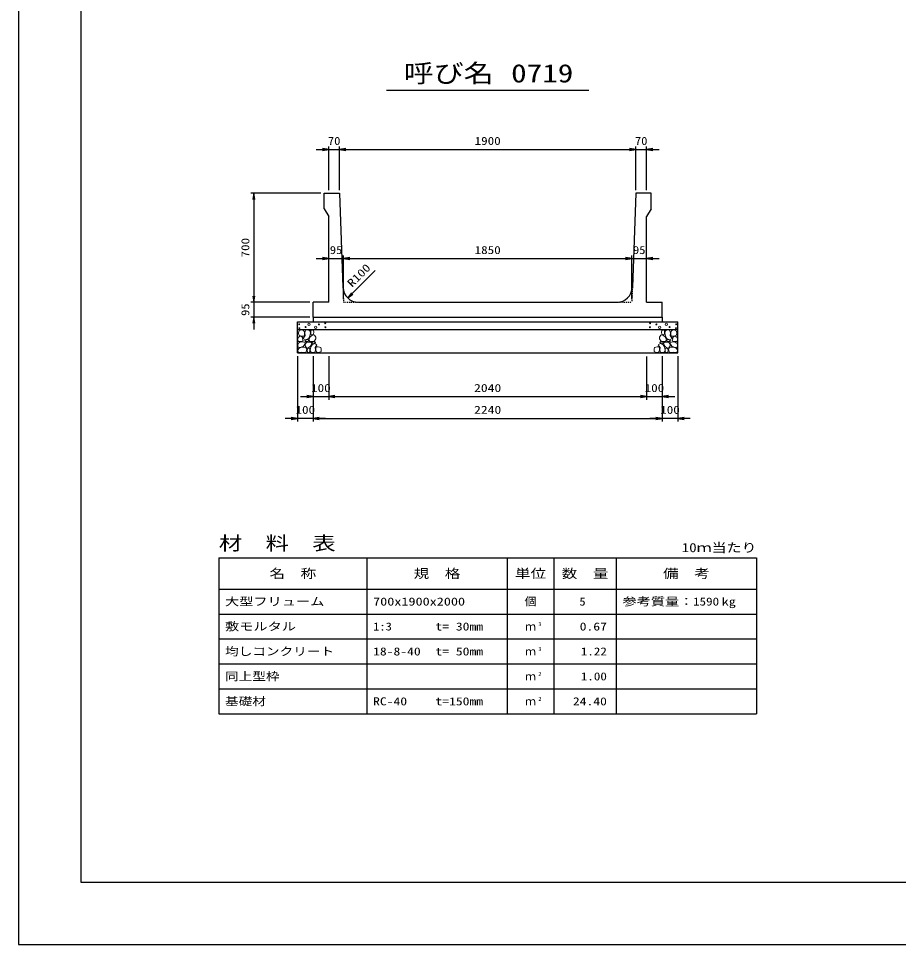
# Model space of a CAD drawing. Units: millimetres at full size. Extents: x 0 to 16820, y 0 to 11880.
# Drawn here: x 0 to 5646, y 0 to 5940 of the extents above; entities that cross this region are included whole.
import ezdxf
from ezdxf.enums import TextEntityAlignment as Align

# ---------------------------------------------------------------- set-up
doc = ezdxf.new("R2010")
doc.units = ezdxf.units.MM
doc.linetypes.add('DASHED_SPACED', pattern=[12, 6, -6])
for name, color, linetype, lineweight in [('0_2', 7, 'Continuous', 25), ('D-DCR-HCHn', 4, 'Continuous', 9), ('D-MTR-FRAM', 7, 'Continuous', 25), ('D-MTR-LINE', 7, 'Continuous', 25), ('D-STR-DIM', 7, 'Continuous', 25), ('D-STR-STRn', 1, 'Continuous', 25), ('D-TTL', 2, 'Continuous', 25), ('D-TTL-TXT', 7, 'Continuous', 25)]:
    doc.layers.add(name, color=color, linetype=linetype, lineweight=lineweight)
doc.layers.add('D-MTR', color=7, linetype='Continuous')
doc.layers.add('D-MTR-TXT', color=7, linetype='Continuous')
doc.styles.add('ＭＳ ゴシック', font='')
doc.styles.get('ＭＳ ゴシック').set_extended_font_data('MS Gothic')

# ---------------------------------------------------------------- blocks, each defined once
blk = doc.blocks.new('open_arrow')
at = {"color": 0, "linetype": 'Continuous', "lineweight": -2}
blk.add_lwpolyline([(7.5, 1.25), (0, 0), (7.5, -1.25)], dxfattribs=at)

msp = doc.modelspace()

# ---------------------------------------------------------------- linework, layer by layer
at = {"layer": '0_2'}
for p, q in [((1890, 3774.775), (1890, 3494.775)), ((1990, 3774.775), (1990, 3494.775)), ((1990, 3774.775), (1990, 3494.775)), ((4030, 3772.275), (4030, 3494.775)), ((1810, 3514.775), (2070, 3514.775)), ((1990, 3514.775), (4030, 3514.775))]:
    msp.add_line(p, q, dxfattribs=at)
at = {"layer": 'D-DCR-HCHn'}
for points in [[(1828.399, 3938.471), (1812.796, 3941.938), (1798.928, 3935.003), (1797.194, 3919.401), (1800.661, 3907.266), (1817.997, 3902.065), (1830.132, 3902.065), (1835.333, 3910.733), (1835.333, 3929.803)], [(1842.267, 3940.204), (1837.067, 3924.602), (1838.8, 3907.266), (1826.665, 3888.196), (1842.267, 3879.529), (1859.603, 3888.196), (1870.005, 3902.065), (1873.472, 3924.602), (1870.005, 3936.737), (1859.603, 3941.938)], [(1875.206, 3936.737), (1875.206, 3915.934), (1883.874, 3910.733), (1892.542, 3915.934), (1894.275, 3928.069), (1892.542, 3938.471), (1880.407, 3941.938)], [(4144.794, 3936.737), (4144.794, 3915.934), (4136.126, 3910.733), (4127.458, 3915.934), (4125.725, 3928.069), (4127.458, 3938.471), (4139.593, 3941.938)], [(4177.733, 3940.204), (4182.933, 3924.602), (4181.2, 3907.266), (4193.335, 3888.196), (4177.733, 3879.529), (4160.397, 3888.196), (4149.995, 3902.065), (4146.528, 3924.602), (4149.995, 3936.737), (4160.397, 3941.938)], [(4191.601, 3938.471), (4207.204, 3941.938), (4221.072, 3935.003), (4222.806, 3919.401), (4219.339, 3907.266), (4202.003, 3902.065), (4189.868, 3902.065), (4184.667, 3910.733), (4184.667, 3929.803)], [(1795.46, 3895.131), (1790.26, 3879.529), (1797.194, 3869.127), (1814.53, 3867.393), (1826.366, 3872.475), (1821.464, 3884.729), (1824.932, 3891.664), (1817.997, 3898.598), (1807.596, 3902.065)], [(1828.366, 3837.532), (1841.208, 3856.794), (1839.603, 3861.609), (1821.946, 3866.425), (1805.894, 3864.82), (1794.658, 3855.189), (1793.052, 3843.952), (1794.658, 3832.716), (1807.499, 3829.506)], [(1845.735, 3879.529), (1837.067, 3872.594), (1840.534, 3867.393), (1852.669, 3867.393), (1857.87, 3869.127), (1861.337, 3876.061), (1856.136, 3881.262)], [(1873.311, 3837.532), (1881.337, 3856.794), (1874.916, 3864.82), (1855.654, 3864.82), (1847.628, 3861.609), (1839.603, 3850.373), (1839.603, 3840.742), (1847.628, 3827.901), (1857.259, 3826.295)], [(1871.739, 3898.598), (1863.071, 3877.795), (1870.005, 3869.127), (1890.808, 3869.127), (1899.476, 3872.594), (1908.144, 3884.729), (1908.144, 3895.131), (1899.476, 3909), (1889.074, 3910.733)], [(1897.389, 3855.189), (1905.415, 3861.609), (1902.204, 3866.425), (1890.968, 3866.425), (1886.153, 3864.82), (1882.942, 3858.399), (1887.758, 3853.583)], [(4148.261, 3898.598), (4156.929, 3877.795), (4149.995, 3869.127), (4129.192, 3869.127), (4120.524, 3872.594), (4111.856, 3884.729), (4111.856, 3895.131), (4120.524, 3909), (4130.926, 3910.733)], [(4122.611, 3855.189), (4114.585, 3861.609), (4117.796, 3866.425), (4129.032, 3866.425), (4133.847, 3864.82), (4137.058, 3858.399), (4132.242, 3853.583)], [(4146.689, 3837.532), (4138.663, 3856.794), (4145.084, 3864.82), (4164.346, 3864.82), (4172.372, 3861.609), (4180.397, 3850.373), (4180.397, 3840.742), (4172.372, 3827.901), (4162.741, 3826.295)], [(4174.265, 3879.529), (4182.933, 3872.594), (4179.466, 3867.393), (4167.331, 3867.393), (4162.13, 3869.127), (4158.663, 3876.061), (4163.864, 3881.262)], [(4191.634, 3837.532), (4178.792, 3856.794), (4180.397, 3861.609), (4198.054, 3866.425), (4214.106, 3864.82), (4225.342, 3855.189), (4226.948, 3843.952), (4225.342, 3832.716), (4212.501, 3829.506)], [(4224.54, 3895.131), (4229.74, 3879.529), (4222.806, 3869.127), (4205.47, 3867.393), (4193.634, 3872.475), (4198.536, 3884.729), (4195.068, 3891.664), (4202.003, 3898.598), (4212.404, 3902.065)], [(1834.787, 3797.402), (1846.023, 3802.218), (1849.234, 3818.27), (1842.813, 3829.506), (1831.577, 3832.716), (1817.13, 3831.111), (1801.078, 3824.69), (1793.052, 3815.059), (1793.052, 3803.823), (1797.868, 3797.402), (1817.13, 3799.007)], [(1870.101, 3802.218), (1870.101, 3821.48), (1862.075, 3826.295), (1854.049, 3821.48), (1852.444, 3810.244), (1854.049, 3800.613), (1865.285, 3797.402)], [(1900.599, 3799.007), (1905.415, 3813.454), (1903.81, 3829.506), (1915.046, 3847.163), (1900.599, 3855.189), (1884.548, 3847.163), (1874.916, 3834.321), (1871.706, 3813.454), (1874.916, 3802.218), (1884.548, 3797.402)], [(1913.441, 3800.613), (1927.887, 3797.402), (1940.729, 3803.823), (1942.334, 3818.27), (1939.124, 3829.506), (1923.072, 3834.321), (1911.836, 3834.321), (1907.02, 3826.295), (1907.02, 3808.638)], [(4106.559, 3800.613), (4092.113, 3797.402), (4079.271, 3803.823), (4077.666, 3818.27), (4080.876, 3829.506), (4096.928, 3834.321), (4108.164, 3834.321), (4112.98, 3826.295), (4112.98, 3808.638)], [(4119.401, 3799.007), (4114.585, 3813.454), (4116.19, 3829.506), (4104.954, 3847.163), (4119.401, 3855.189), (4135.452, 3847.163), (4145.084, 3834.321), (4148.294, 3813.454), (4145.084, 3802.218), (4135.452, 3797.402)], [(4149.899, 3802.218), (4149.899, 3821.48), (4157.925, 3826.295), (4165.951, 3821.48), (4167.556, 3810.244), (4165.951, 3800.613), (4154.715, 3797.402)], [(4185.213, 3797.402), (4173.977, 3802.218), (4170.766, 3818.27), (4177.187, 3829.506), (4188.423, 3832.716), (4202.87, 3831.111), (4218.922, 3824.69), (4226.948, 3815.059), (4226.948, 3803.823), (4222.132, 3797.402), (4202.87, 3799.007)]]:
    msp.add_lwpolyline(points, close=True, dxfattribs=at)
for centre, radius in [((1800.727, 3978.73), 3), ((1863.336, 3978.73), 7.5), ((1927.708, 3977.939), 3), ((1968.131, 3984.781), 3), ((4051.869, 3984.781), 3), ((4092.292, 3977.939), 3), ((4156.664, 3978.73), 7.5), ((4219.273, 3978.73), 3), ((1801.869, 3953.685), 3), ((1842.292, 3960.527), 3), ((1906.664, 3959.736), 7.5), ((1969.273, 3959.736), 3), ((4050.727, 3959.736), 3), ((4113.336, 3959.736), 7.5), ((4177.708, 3960.527), 3), ((4218.131, 3953.685), 3)]:
    msp.add_circle(centre, radius, dxfattribs=at)
at = {"layer": 'D-MTR-FRAM'}
for p, q in [((1285, 2479.775), (4735, 2479.775)), ((1285, 2479.775), (1285, 1479.775)), ((4735, 2479.775), (4735, 1479.775)), ((1285, 1479.775), (4735, 1479.775))]:
    msp.add_line(p, q, dxfattribs=at)
at = {"layer": 'D-MTR-LINE'}
for p, q in [((2235, 2479.775), (2235, 1479.775)), ((3135, 2479.775), (3135, 1479.775)), ((3435, 2479.775), (3435, 1479.775)), ((3835, 2479.775), (3835, 1479.775)), ((1285, 2279.775), (4735, 2279.775)), ((1285, 2119.775), (4735, 2119.775)), ((1285, 1959.775), (4735, 1959.775)), ((1285, 1799.775), (4735, 1799.775)), ((1285, 1639.775), (4735, 1639.775))]:
    msp.add_line(p, q, dxfattribs=at)
at = {"layer": 'D-STR-DIM'}
for p, q in [((1990, 4839.775), (1990, 5119.775)), ((2060, 4839.775), (2060, 5119.775)), ((2060, 4839.775), (2060, 5119.775)), ((3960, 4839.775), (3960, 5119.775)), ((3960, 4839.775), (3960, 5119.775)), ((4030, 4839.775), (4030, 5119.775)), ((1910, 5099.775), (2140, 5099.775)), ((2060, 5099.775), (3960, 5099.775)), ((3880, 5099.775), (4110, 5099.775)), ((1940, 4819.775), (1490, 4819.775)), ((1510, 4819.775), (1510, 4119.775)), ((1910, 4399.775), (2165, 4399.775)), ((2085, 4139.775), (2085, 4419.775)), ((2085, 4139.775), (2085, 4419.775)), ((2085, 4399.775), (3935, 4399.775)), ((3855, 4399.775), (4110, 4399.775)), ((3935, 4139.775), (3935, 4419.775)), ((3935, 4139.775), (3935, 4419.775)), ((2112.055, 4147.814), (2288.832, 4324.59)), ((1510, 4199.775), (1510, 3944.775)), ((1870, 4119.775), (1490, 4119.775)), ((1870, 4119.775), (1490, 4119.775)), ((1870, 4024.775), (1490, 4024.775)), ((1790, 3774.775), (1790, 3354.775)), ((1890, 3774.775), (1890, 3354.775)), ((1890, 3774.775), (1890, 3354.775)), ((4030, 3772.275), (4030, 3494.775)), ((4130, 3774.775), (4130, 3354.775)), ((4130, 3774.775), (4130, 3354.775)), ((4130, 3774.775), (4130, 3494.775)), ((4230, 3774.775), (4230, 3354.775)), ((3950, 3514.775), (4210, 3514.775)), ((1970, 3374.775), (1710, 3374.775)), ((1890, 3374.775), (4130, 3374.775)), ((4310, 3374.775), (4050, 3374.775))]:
    msp.add_line(p, q, dxfattribs=at)
at = {"layer": 'D-STR-STRn'}
for p, q in [((1960, 4819.775), (2060, 4819.775)), ((1960, 4719.775), (1960, 4819.775)), ((2060, 4819.775), (2081.556, 4216.206)), ((3960, 4819.775), (3938.444, 4216.206)), ((4060, 4819.775), (3960, 4819.775)), ((4060, 4719.775), (4060, 4819.775)), ((1960, 4719.775), (1990, 4669.775)), ((4060, 4719.775), (4030, 4669.775)), ((1990, 4119.775), (1990, 4669.775)), ((4030, 4119.775), (4030, 4669.775)), ((1890, 4024.775), (1890, 4119.775)), ((1990, 4119.775), (1890, 4119.775)), ((2181.492, 4119.775), (3838.508, 4119.775)), ((4030, 4119.775), (4130, 4119.775)), ((4130, 4024.775), (4130, 4119.775)), ((1790, 3794.775), (1790, 3994.775)), ((1790, 3994.775), (4230, 3994.775)), ((1890, 4024.775), (4130, 4024.775)), ((1890, 4024.775), (1890, 3994.775)), ((4130, 4024.775), (4130, 3994.775)), ((4230, 3794.775), (4230, 3994.775)), ((1790, 3944.775), (4230, 3944.775)), ((1790, 3794.775), (4230, 3794.775))]:
    msp.add_line(p, q, dxfattribs=at)
at = {"layer": 'D-STR-STRn', "color": 2, "linetype": 'DASHED_SPACED'}
for p, q in [((2081.556, 4216.206), (2085, 4119.775)), ((3938.444, 4216.206), (3935, 4119.775)), ((2085, 4119.775), (2181.492, 4119.775)), ((3838.508, 4119.775), (3935, 4119.775))]:
    msp.add_line(p, q, dxfattribs=at)
at = {"layer": 'D-STR-STRn'}
for centre, start, end in [((2181.492, 4219.775), 182.04541, 270), ((3838.508, 4219.775), 270, 357.95459)]:
    msp.add_arc(centre, 100, start, end, dxfattribs=at)
at = {"layer": 'D-TTL'}
for points in [[(0, 0), (16820, 0), (16820, 11880), (0, 11880)], [(400, 400), (16420, 400), (16420, 11480), (400, 11480)]]:
    msp.add_lwpolyline(points, close=True, dxfattribs=at)
at = {"layer": 'D-TTL-TXT'}
msp.add_line((2360, 5479.775), (3660, 5479.775), dxfattribs=at)

# ---------------------------------------------------------------- block references
at = {"layer": '0_2', "xscale": 5.33, "yscale": 5.33, "rotation": 180}
for p in [(1890, 3514.775), (4030, 3514.775)]:
    msp.add_blockref('open_arrow', p, dxfattribs=at)
at = {"layer": '0_2', "xscale": 5.33, "yscale": 5.33}
msp.add_blockref('open_arrow', (1990, 3514.775), dxfattribs=at)
msp.add_blockref('open_arrow', (1990, 3514.775), dxfattribs=at)
at = {"layer": 'D-STR-DIM', "xscale": 5.33, "yscale": 5.33}
for p, rotation in [((1990, 5099.775), 180), ((3960, 5099.775), 180), ((3960, 5099.775), 180), ((1510, 4819.775), 270), ((1990, 4399.775), 180), ((3935, 4399.775), 180), ((3935, 4399.775), 180), ((1510, 4119.775), 90), ((1510, 4119.775), 90), ((2112.055, 4147.814), 45), ((1510, 4024.775), 270), ((4030, 3514.775), 180), ((1790, 3374.775), 180), ((4130, 3374.775), 180), ((4130, 3374.775), 180)]:
    msp.add_blockref('open_arrow', p, dxfattribs=dict(at, rotation=rotation))
for p in [(2060, 5099.775), (2060, 5099.775), (4030, 5099.775), (2085, 4399.775), (2085, 4399.775), (4030, 4399.775), (4130, 3514.775), (1890, 3374.775), (1890, 3374.775), (4230, 3374.775)]:
    msp.add_blockref('open_arrow', p, dxfattribs=at)

# ---------------------------------------------------------------- texts
at = {"layer": '0_2', "style": 'ＭＳ ゴシック'}
for s, width, p in [('100', 1.2, (1940, 3569.775)), ('2040', 1.25, (3010, 3569.775))]:
    msp.add_text(s, height=51.32, dxfattribs=dict(at, width=width)).set_placement(p, align=Align.MIDDLE_CENTER)
at = {"layer": 'D-MTR', "style": 'ＭＳ ゴシック', "width": 1.25}
msp.add_text('材\u3000料\u3000表', height=87.98, dxfattribs=at).set_placement((1285, 2503.775), align=Align.BOTTOM_LEFT)
at = {"layer": 'D-MTR', "style": 'ＭＳ ゴシック', "width": 1.2}
msp.add_text('10ｍ当たり', height=58.65, dxfattribs=at).set_placement((4735, 2499.108), align=Align.BOTTOM_RIGHT)
at = {"layer": 'D-MTR-TXT', "style": 'ＭＳ ゴシック'}
for s, height, width, p in [('名\u3000称', 58.65, 1.25, (1760, 2379.775)), ('規\u3000格', 58.65, 1.25, (2685, 2379.775)), ('単位', 58.65, 1.25, (3285, 2379.775)), ('数\u3000量', 58.65, 1.25, (3635, 2379.775)), ('備\u3000考', 58.65, 1.25, (4285, 2379.775)), ('個', 51.32, 1.1, (3285, 2199.775))]:
    msp.add_text(s, height=height, dxfattribs=dict(at, width=width)).set_placement(p, align=Align.MIDDLE_CENTER)
for s, width, p in [('大型フリューム', 1.3, (1325, 2199.775)), ('700x1900x2000', 1.3, (2275, 2199.775)), ('参考質量：    kg', 1.3, (3875, 2199.775)), ('敷モルタル', 1.3, (1325, 2039.775)), ('1:3', 1.15, (2275, 2039.775)), ('t= 30mm', 1.25, (2675, 2039.775)), ('均しコンクリート', 1.25, (1325, 1879.775)), ('18-8-40', 1.25, (2275, 1879.775)), ('t= 50mm', 1.25, (2675, 1879.775)), ('同上型枠', 1.25, (1325, 1719.775)), ('基礎材', 1.25, (1325, 1559.775)), ('RC-40', 1.25, (2275, 1559.775)), ('t=150mm', 1.25, (2675, 1559.775))]:
    msp.add_text(s, height=51.32, dxfattribs=dict(at, width=width)).set_placement(p, align=Align.MIDDLE_LEFT)
for s, width, p in [('5', 1.15, (3638.553, 2199.775)), ('1590', 1.2, (4495, 2199.775)), ('0.67', 1.25, (3775, 2039.775)), ('1.22', 1.2, (3775, 1879.775)), ('1.00', 1.2, (3775, 1719.775)), ('24.40', 1.25, (3775, 1559.775))]:
    msp.add_text(s, height=51.32, dxfattribs=dict(at, width=width)).set_placement(p, align=Align.MIDDLE_RIGHT)
for p in [(3285, 2039.775), (3285, 1879.775), (3285, 1719.775), (3285, 1559.775)]:
    msp.add_text('ｍ', height=51.32, dxfattribs=at).set_placement(p, align=Align.MIDDLE_CENTER)
at = {"layer": 'D-MTR-TXT', "style": 'ＭＳ ゴシック', "width": 1.15}
for s, p in [('3', (3335, 2035.108)), ('3', (3335, 1875.108)), ('2', (3335, 1715.108)), ('2', (3335, 1555.108))]:
    msp.add_text(s, height=25.66, dxfattribs=at).set_placement(p, align=Align.BOTTOM_LEFT)
at = {"layer": 'D-STR-DIM', "style": 'ＭＳ ゴシック'}
for s, width, p in [('70', 1.15, (2025, 5154.775)), ('1900', 1.2, (3010, 5154.775)), ('70', 1.15, (3995, 5154.775)), ('95', 1.15, (2037.5, 4454.775)), ('1850', 1.2, (3010, 4454.775)), ('95', 1.15, (3982.5, 4454.775)), ('100', 1.2, (4080, 3569.775)), ('100', 1.2, (1840, 3429.775)), ('2240', 1.25, (3010, 3429.775)), ('100', 1.2, (4180, 3429.775))]:
    msp.add_text(s, height=51.32, dxfattribs=dict(at, width=width)).set_placement(p, align=Align.MIDDLE_CENTER)
for s, width, p in [('700', 1.2, (1455, 4469.775)), ('95', 1.15, (1455, 4072.275))]:
    msp.add_text(s, height=51.32, rotation=90, dxfattribs=dict(at, width=width)).set_placement(p, align=Align.MIDDLE_CENTER)
at = {"layer": 'D-STR-DIM', "style": 'ＭＳ ゴシック', "width": 1.25}
msp.add_text('R100', height=51.32, rotation=45, dxfattribs=at).set_placement((2150.995, 4201.839), align=Align.BOTTOM_LEFT)
at = {"layer": 'D-TTL-TXT', "style": 'ＭＳ ゴシック'}
for s, width, p in [('呼び名', 1.2, (2760, 5494.775)), ('0719', 1.25, (3360, 5494.775))]:
    msp.add_text(s, height=117.3, dxfattribs=dict(at, width=width)).set_placement(p, align=Align.BOTTOM_CENTER)

doc.saveas('drawing.dxf')
